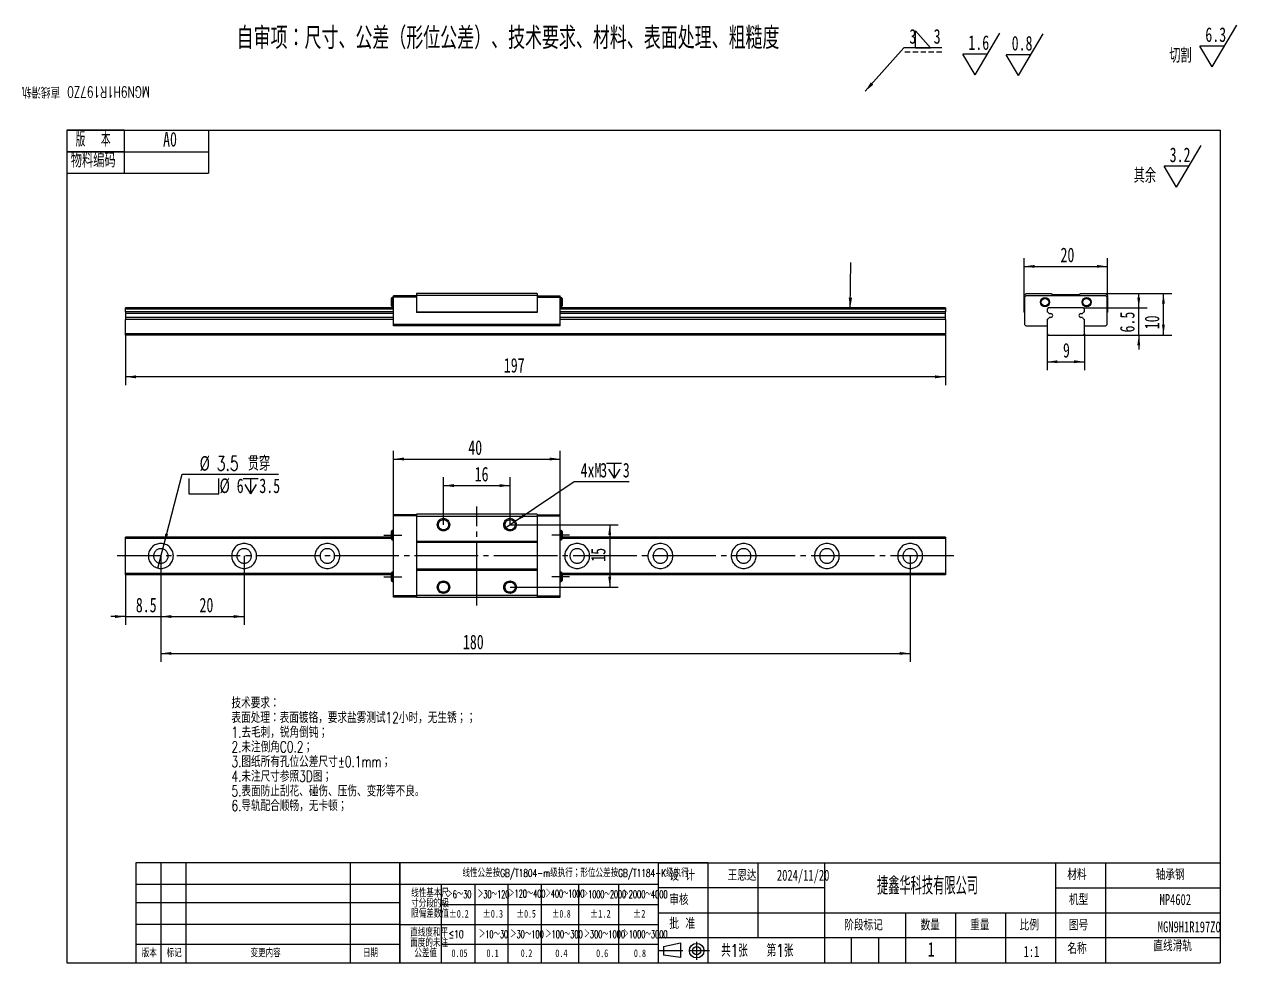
# Model space of a CAD drawing. Extents: x 4 to 515, y -34 to 231.
# Drawn here: x 3.9 to 295.2, y 5.5 to 230.9 of the extents above; entities that cross this region are included whole.
import ezdxf

# ---------------------------------------------------------------- set-up
doc = ezdxf.new("R2010")
doc.units = 0
for name, pattern in [('SLD-CENTER', [19.05, 15.24, -1.27, 1.27, -1.27]), ('SLD-DASHED', [1.905, 1.27, -0.635]), ('SLD-SOLID', [0])]:
    doc.linetypes.add(name, pattern=pattern)
doc.layers.get('0').update_dxf_attribs({"linetype": 'CONTINUOUS'})
doc.layers.add('FORMAT', color=7, linetype='SLD-SOLID')
doc.layers.add('轮廓实线层', color=7, linetype='SLD-SOLID')
doc.styles.add('SLDTEXTSTYLE0', font='TXT', dxfattribs={"width": 0.7, "bigfont": 'bigfont'})
doc.styles.add('SLDTEXTSTYLE1', font='TXT', dxfattribs={"width": 0.7})
doc.styles.add('SLDTEXTSTYLE10', font='TXT', dxfattribs={"width": 0.569954, "bigfont": 'bigfont'})
doc.styles.add('SLDTEXTSTYLE11', font='TXT', dxfattribs={"width": 0.542825, "bigfont": 'bigfont'})
doc.styles.add('SLDTEXTSTYLE12', font='TXT', dxfattribs={"width": 0.607411, "bigfont": 'bigfont'})
doc.styles.add('SLDTEXTSTYLE13', font='TXT', dxfattribs={"width": 0.494457, "bigfont": 'bigfont'})
doc.styles.add('SLDTEXTSTYLE14', font='TXT', dxfattribs={"width": 0.523419, "bigfont": 'bigfont'})
doc.styles.add('SLDTEXTSTYLE15', font='TXT', dxfattribs={"width": 0.677411})
doc.styles.add('SLDTEXTSTYLE16', font='TXT', dxfattribs={"width": 0.616681})
doc.styles.add('SLDTEXTSTYLE17', font='TXT', dxfattribs={"width": 0.592279})
doc.styles.add('SLDTEXTSTYLE18', font='TXT', dxfattribs={"width": 0.633851})
doc.styles.add('SLDTEXTSTYLE19', font='TXT', dxfattribs={"width": 0.751649})
doc.styles.add('SLDTEXTSTYLE2', font='TXT', dxfattribs={"width": 0.579353, "bigfont": 'bigfont'})
doc.styles.add('SLDTEXTSTYLE20', font='TXT', dxfattribs={"width": 0.672854})
doc.styles.add('SLDTEXTSTYLE21', font='TXT', dxfattribs={"width": 0.604873})
doc.styles.add('SLDTEXTSTYLE22', font='TXT', dxfattribs={"width": 0.692137})
doc.styles.add('SLDTEXTSTYLE23', font='TXT', dxfattribs={"width": 0.516181, "bigfont": 'bigfont'})
doc.styles.add('SLDTEXTSTYLE24', font='TXT', dxfattribs={"width": 0.786906})
doc.styles.add('SLDTEXTSTYLE25', font='TXT', dxfattribs={"width": 0.513075, "bigfont": 'bigfont'})
doc.styles.add('SLDTEXTSTYLE26', font='TXT', dxfattribs={"width": 0.6, "bigfont": 'bigfont'})
doc.styles.add('SLDTEXTSTYLE3', font='TXT', dxfattribs={"width": 0.633333, "bigfont": 'bigfont'})
doc.styles.add('SLDTEXTSTYLE4', font='TXT', dxfattribs={"width": 0.589499, "bigfont": 'bigfont'})
doc.styles.add('SLDTEXTSTYLE5', font='TXT', dxfattribs={"width": 0.526455, "bigfont": 'bigfont'})
doc.styles.add('SLDTEXTSTYLE6', font='TXT', dxfattribs={"width": 0.583287, "bigfont": 'bigfont'})
doc.styles.add('SLDTEXTSTYLE7', font='TXT', dxfattribs={"width": 0.632085})
doc.styles.add('SLDTEXTSTYLE8', font='TXT', dxfattribs={"width": 0.735068, "bigfont": 'bigfont'})
doc.styles.add('SLDTEXTSTYLE9', font='TXT', dxfattribs={"width": 0.615255, "bigfont": 'bigfont'})
doc.dimstyles.new('SLDDIMSTYLE0', dxfattribs={"dimtxt": 0.18, "dimasz": 2.5, "dimexe": 0, "dimexo": 0.0625, "dimgap": 0, "dimtad": 0, "dimtih": 1, "dimtoh": 1, "dimdec": 0, "dimrnd": 1e-09, "dimzin": 0, "dimtxsty": 'STANDARD', "dimsah": 1, "dimcen": 0.09, "dimazin": 3, "dimtfac": 2.5, "dimtdec": 0, "dimtofl": 0, "dimtmove": 0, "dimatfit": 3, "dimtolj": 1, "dimtzin": 0})
doc.dimstyles.new('SLDDIMSTYLE1', dxfattribs={"dimtxt": 3.5, "dimasz": 2.5, "dimexe": 0, "dimexo": 0.0625, "dimgap": 0.875, "dimtad": 2, "dimrnd": 1e-09, "dimzin": 12, "dimtxsty": 'SLDTEXTSTYLE1', "dimsah": 1, "dimcen": 0.09, "dimazin": 3, "dimtfac": 1, "dimtofl": 0, "dimtmove": 0, "dimatfit": 3, "dimtolj": 1, "dimtzin": 12})
doc.dimstyles.new('SLDDIMSTYLE3', dxfattribs={"dimtxt": 3.5, "dimasz": 2.5, "dimexe": 0, "dimexo": 0.0625, "dimgap": 0.875, "dimtad": 2, "dimrnd": 1e-09, "dimzin": 12, "dimtxsty": 'SLDTEXTSTYLE1', "dimsah": 1, "dimcen": 0.09, "dimazin": 3, "dimtfac": 1, "dimtmove": 0, "dimatfit": 3, "dimtolj": 1, "dimtzin": 12})
doc.dimstyles.new('SLDDIMSTYLE4', dxfattribs={"dimtxt": 3.5, "dimasz": 2.5, "dimexe": 0, "dimexo": 0.0625, "dimgap": 0.875, "dimtad": 0, "dimtih": 1, "dimtoh": 1, "dimrnd": 1e-09, "dimzin": 12, "dimtxsty": 'SLDTEXTSTYLE1', "dimblk1": 'NONE', "dimsah": 1, "dimcen": 0, "dimazin": 3, "dimtfac": 1, "dimtmove": 0, "dimatfit": 3, "dimtolj": 1, "dimtzin": 12})
doc.dimstyles.new('SLDDIMSTYLE5', dxfattribs={"dimtxt": 3.5, "dimasz": 2.5, "dimexe": 0, "dimexo": 0.0625, "dimgap": 0.875, "dimtad": 0, "dimtih": 1, "dimtoh": 1, "dimrnd": 1e-09, "dimzin": 12, "dimtxsty": 'SLDTEXTSTYLE1', "dimblk1": 'NONE', "dimsah": 1, "dimcen": 0, "dimazin": 3, "dimtfac": 1, "dimtmove": 0, "dimatfit": 3, "dimtolj": 1, "dimtzin": 12})

# ---------------------------------------------------------------- blocks, each defined once
blk = doc.blocks.new('SW_NOTE_0_13')
at = {"layer": 'FORMAT', "color": 0, "attachment_point": 1, "style": 'SLDTEXTSTYLE0'}
for s, insert, char_height in [('技术要求：', (0, 3.41), 2.646), ('表面处理：表面镀铬，要求盐雾测试12小时，无生锈；；', (0, -0.12), 2.6458), ('1.去毛刺，锐角倒钝；', (0, -3.64), 2.6458), ('2.未注倒角C0.2；', (0, -7.17), 2.6458), ('3.图纸所有孔位公差尺寸±0.1mm；', (0, -10.7), 2.6458), ('4.未注尺寸参照3D图；', (0, -14.23), 2.6458), ('5.表面防止刮花、碰伤、压伤、变形等不良。', (0, -17.76), 2.6458), ('6.导轨配合顺畅，无卡顿；', (0, -21.28), 2.6458)]:
    blk.add_mtext(s, dxfattribs=dict(at, insert=insert, char_height=char_height))
blk = doc.blocks.new('SW_NOTE_0_14')
at = {"layer": 'FORMAT', "color": 0, "char_height": 1.852, "attachment_point": 2, "style": 'SLDTEXTSTYLE0'}
for s, insert in [('线性基本尺', (6.37, 2.39)), ('寸分段的极', (6.37, -0.08)), ('限偏差数值', (6.37, -2.55))]:
    blk.add_mtext(s, dxfattribs=dict(at, insert=insert))
blk = doc.blocks.new('SW_NOTE_0_15')
at = {"layer": 'FORMAT', "color": 0, "char_height": 1.852, "attachment_point": 2, "style": 'SLDTEXTSTYLE0'}
for s, insert in [('面度的未注', (6.37, -0.08)), ('直线度和平', (6.37, 2.39)), ('公差值', (5.55, -2.55))]:
    blk.add_mtext(s, dxfattribs=dict(at, insert=insert))
blk = doc.blocks.new('SW_NOTE_0_16')
at = {"layer": 'FORMAT', "color": 0, "attachment_point": 2}
for s, insert, char_height, style in [('MGN9H1R197Z0', (13.68, 3.41), 2.6458, 'SLDTEXTSTYLE1'), ('直线滑轨', (9.69, -1.12), 2.646, 'SLDTEXTSTYLE0')]:
    blk.add_mtext(s, dxfattribs=dict(at, insert=insert, char_height=char_height, style=style))
blk = doc.blocks.new('SW_SFSYMBOL_0')
at = {"layer": 'FORMAT', "color": 0}
for p, q in [((1.65, -5), (7.55, 5)), ((1.65, -5), (-1.3, 0)), ((4.6, 0), (-1.3, 0))]:
    blk.add_line(p, q, dxfattribs=at)
at = {"layer": 'FORMAT', "color": 0, "char_height": 3.5, "attachment_point": 1}
for s, insert, style in [('3.2', (0, 4.51), 'SLDTEXTSTYLE1'), ('其余', (-8.66, -0.49), 'SLDTEXTSTYLE0')]:
    blk.add_mtext(s, dxfattribs=dict(at, insert=insert, style=style))
blk = doc.blocks.new('SW_SFSYMBOL_1')
at = {"layer": 'FORMAT', "color": 0}
for p, q in [((1.65, -5), (7.55, 5)), ((1.65, -5), (-1.3, 0)), ((4.6, 0), (-1.3, 0))]:
    blk.add_line(p, q, dxfattribs=at)
at = {"layer": 'FORMAT', "color": 0, "char_height": 3.5, "attachment_point": 1}
for s, insert, style in [('6.3', (0, 4.51), 'SLDTEXTSTYLE1'), ('切割', (-8.66, -0.49), 'SLDTEXTSTYLE0')]:
    blk.add_mtext(s, dxfattribs=dict(at, insert=insert, style=style))
blk = doc.blocks.new('SW_SFSYMBOL_2')
at = {"layer": 'FORMAT', "color": 0}
for p, q in [((1.65, -5), (7.55, 5)), ((1.65, -5), (-1.3, 0)), ((4.6, 0), (-1.3, 0))]:
    blk.add_line(p, q, dxfattribs=at)
at = {"layer": 'FORMAT', "color": 0, "insert": (0, 4.51), "char_height": 3.5, "attachment_point": 1, "style": 'SLDTEXTSTYLE1'}
blk.add_mtext('0.8', dxfattribs=at)
blk = doc.blocks.new('SW_SFSYMBOL_3')
at = {"layer": 'FORMAT', "color": 0}
for p, q in [((1.65, -5), (7.55, 5)), ((1.65, -5), (-1.3, 0)), ((4.6, 0), (-1.3, 0))]:
    blk.add_line(p, q, dxfattribs=at)
at = {"layer": 'FORMAT', "color": 0, "insert": (0, 4.51), "char_height": 3.5, "attachment_point": 1, "style": 'SLDTEXTSTYLE1'}
blk.add_mtext('1.6', dxfattribs=at)
blk = doc.blocks.new('SW_SYMBOL_WELD_FILL')
at = {"layer": 'FORMAT', "color": 0}
for p, q in [((100, 0), (100, 900)), ((100, 900), (900, 0)), ((100, 0), (900, 0))]:
    blk.add_line(p, q, dxfattribs=at)
blk = doc.blocks.new('SW_WELDSYMBOL_0')
at = {"layer": 'FORMAT', "color": 0}
blk.add_line((9.12, 0), (0, 0), dxfattribs=at)
at = {"layer": 'FORMAT', "color": 0, "linetype": 'SLD-DASHED'}
blk.add_line((9.12, -1), (0, -1), dxfattribs=at)
at = {"layer": 'FORMAT', "color": 0, "xscale": 0.004511737089201878, "yscale": 0.004511737089201878, "zscale": 0.004511737089201878}
blk.add_blockref('SW_SYMBOL_WELD_FILL', (2.3, 0), dxfattribs=at)
at = {"layer": 'FORMAT', "color": 0, "char_height": 3.5, "attachment_point": 1, "style": 'SLDTEXTSTYLE1'}
for insert in [(1.31, 4.51), (7.15, 4.51)]:
    blk.add_mtext('3', dxfattribs=dict(at, insert=insert))
blk = doc.blocks.new('_D')
at = {"layer": 'FORMAT'}
for p, q in [((28.26, 156.55), (28.26, 144.21)), ((225.26, 156.25), (225.26, 144.21)), ((225.26, 146.21), (28.26, 146.21))]:
    blk.add_line(p, q, dxfattribs=at)
for points in [[(28.26, 146.21), (30.76, 145.86), (30.76, 146.56)], [(225.26, 146.21), (222.76, 146.56), (222.76, 145.86)]]:
    blk.add_solid(points, dxfattribs=at)
at = {"layer": 'FORMAT', "insert": (119.15, 150.72), "char_height": 3.5, "attachment_point": 1, "style": 'SLDTEXTSTYLE1'}
blk.add_mtext('197', dxfattribs=at)
blk = doc.blocks.new('_D_1')
at = {"layer": 'FORMAT'}
for p, q in [((263.64, 166.25), (279.6, 166.25)), ((277.6, 156.25), (277.6, 166.25)), ((258.34, 156.25), (279.6, 156.25))]:
    blk.add_line(p, q, dxfattribs=at)
for points in [[(277.6, 166.25), (277.25, 163.75), (277.95, 163.75)], [(277.6, 156.25), (277.95, 158.75), (277.25, 158.75)]]:
    blk.add_solid(points, dxfattribs=at)
at = {"layer": 'FORMAT', "insert": (273.09, 157.63), "char_height": 3.5, "attachment_point": 1, "rotation": 90, "style": 'SLDTEXTSTYLE1'}
blk.add_mtext('10', dxfattribs=at)
blk = doc.blocks.new('_D_2')
at = {"layer": 'FORMAT'}
for p, q in [((244.14, 163.5), (244.14, 174.74)), ((244.14, 172.74), (264.14, 172.74)), ((264.14, 165.75), (264.14, 174.74))]:
    blk.add_line(p, q, dxfattribs=at)
for points in [[(244.14, 172.74), (246.64, 172.39), (246.64, 173.09)], [(264.14, 172.74), (261.64, 173.09), (261.64, 172.39)]]:
    blk.add_solid(points, dxfattribs=at)
at = {"layer": 'FORMAT', "insert": (252.87, 177.25), "char_height": 3.5, "attachment_point": 1, "style": 'SLDTEXTSTYLE1'}
blk.add_mtext('20', dxfattribs=at)
blk = doc.blocks.new('_D_3')
at = {"layer": 'FORMAT'}
for p, q in [((249.64, 156.55), (249.64, 147.83)), ((258.64, 156.55), (258.64, 147.83)), ((249.64, 149.83), (258.64, 149.83))]:
    blk.add_line(p, q, dxfattribs=at)
for points in [[(249.64, 149.83), (252.14, 149.48), (252.14, 150.18)], [(258.64, 149.83), (256.14, 150.18), (256.14, 149.48)]]:
    blk.add_solid(points, dxfattribs=at)
at = {"layer": 'FORMAT', "insert": (253.47, 154.34), "char_height": 3.5, "attachment_point": 1, "style": 'SLDTEXTSTYLE1'}
blk.add_mtext('9', dxfattribs=at)
blk = doc.blocks.new('_D_4')
at = {"layer": 'FORMAT'}
for p, q in [((271.67, 162.75), (271.67, 166.25)), ((258.34, 162.75), (273.67, 162.75)), ((271.67, 156.25), (271.67, 162.75)), ((255.89, 156.25), (273.67, 156.25)), ((271.67, 156.25), (271.67, 152.75))]:
    blk.add_line(p, q, dxfattribs=at)
for points in [[(271.67, 162.75), (272.02, 165.25), (271.32, 165.25)], [(271.67, 156.25), (271.32, 153.75), (272.02, 153.75)]]:
    blk.add_solid(points, dxfattribs=at)
at = {"layer": 'FORMAT', "insert": (267.15, 156.86), "char_height": 3.5, "attachment_point": 1, "rotation": 90, "style": 'SLDTEXTSTYLE1'}
blk.add_mtext('6.5', dxfattribs=at)
blk = doc.blocks.new('_D_5')
at = {"layer": 'FORMAT'}
for p, q in [((36.76, 103.18), (36.76, 86.62)), ((28.26, 98.68), (28.26, 86.62)), ((28.26, 88.62), (24.76, 88.62)), ((28.26, 88.62), (36.76, 88.62)), ((36.76, 88.62), (40.26, 88.62))]:
    blk.add_line(p, q, dxfattribs=at)
for points in [[(28.26, 88.62), (25.76, 88.97), (25.76, 88.27)], [(36.76, 88.62), (39.26, 88.27), (39.26, 88.97)]]:
    blk.add_solid(points, dxfattribs=at)
at = {"layer": 'FORMAT', "insert": (30.75, 93.14), "char_height": 3.5, "attachment_point": 1, "style": 'SLDTEXTSTYLE1'}
blk.add_mtext('8.5', dxfattribs=at)
blk = doc.blocks.new('_D_6')
at = {"layer": 'FORMAT'}
for p, q in [((36.76, 103.18), (36.76, 86.62)), ((56.76, 103.18), (56.76, 86.62)), ((36.76, 88.62), (56.76, 88.62))]:
    blk.add_line(p, q, dxfattribs=at)
for points in [[(36.76, 88.62), (39.26, 88.27), (39.26, 88.97)], [(56.76, 88.62), (54.26, 88.97), (54.26, 88.27)]]:
    blk.add_solid(points, dxfattribs=at)
at = {"layer": 'FORMAT', "insert": (46.04, 93.14), "char_height": 3.5, "attachment_point": 1, "style": 'SLDTEXTSTYLE1'}
blk.add_mtext('20', dxfattribs=at)
blk = doc.blocks.new('_D_7')
at = {"layer": 'FORMAT'}
for p, q in [((36.76, 103.18), (36.76, 77.76)), ((216.76, 103.18), (216.76, 77.76)), ((36.76, 79.76), (216.76, 79.76))]:
    blk.add_line(p, q, dxfattribs=at)
for points in [[(36.76, 79.76), (39.26, 79.41), (39.26, 80.11)], [(216.76, 79.76), (214.26, 80.11), (214.26, 79.41)]]:
    blk.add_solid(points, dxfattribs=at)
at = {"layer": 'FORMAT', "insert": (109.32, 84.27), "char_height": 3.5, "attachment_point": 1, "style": 'SLDTEXTSTYLE1'}
blk.add_mtext('180', dxfattribs=at)
blk = doc.blocks.new('_D_8')
at = {"layer": 'FORMAT'}
for p, q in [((104.65, 110.68), (104.65, 122.08)), ((104.65, 120.08), (120.65, 120.08)), ((120.65, 110.68), (120.65, 122.08))]:
    blk.add_line(p, q, dxfattribs=at)
for points in [[(104.65, 120.08), (107.15, 119.73), (107.15, 120.43)], [(120.65, 120.08), (118.15, 120.43), (118.15, 119.73)]]:
    blk.add_solid(points, dxfattribs=at)
at = {"layer": 'FORMAT', "insert": (112.14, 124.6), "char_height": 3.5, "attachment_point": 1, "style": 'SLDTEXTSTYLE1'}
blk.add_mtext('16', dxfattribs=at)
blk = doc.blocks.new('_D_9')
at = {"layer": 'FORMAT'}
for p, q in [((120.65, 110.68), (146.59, 110.68)), ((144.59, 110.68), (144.59, 95.68)), ((120.65, 95.68), (146.59, 95.68))]:
    blk.add_line(p, q, dxfattribs=at)
for points in [[(144.59, 110.68), (144.24, 108.18), (144.94, 108.18)], [(144.59, 95.68), (144.94, 98.18), (144.24, 98.18)]]:
    blk.add_solid(points, dxfattribs=at)
at = {"layer": 'FORMAT', "insert": (140.07, 101.78), "char_height": 3.5, "attachment_point": 1, "rotation": 90, "style": 'SLDTEXTSTYLE1'}
blk.add_mtext('15', dxfattribs=at)
blk = doc.blocks.new('SW_SYMBOL_HOLE_SPOT')
at = {"layer": 'FORMAT', "color": 0}
for p, q in [((0, 875), (0, 75)), ((1600, 75), (1600, 875)), ((0, 75), (1600, 75))]:
    blk.add_line(p, q, dxfattribs=at)
blk = doc.blocks.new('SW_SYMBOL_HOLE_DEPTH')
at = {"layer": 'FORMAT', "color": 0}
for p, q in [((0, 875), (800, 875)), ((400, 875), (400, 75)), ((100, 555), (400, 75)), ((700, 555), (400, 75))]:
    blk.add_line(p, q, dxfattribs=at)
blk = doc.blocks.new('_D_10')
at = {"layer": 'FORMAT'}
for p, q in [((37.52, 106.08), (41.92, 122.84)), ((41.92, 122.84), (65.01, 122.84)), ((36, 100.27), (37.52, 106.08))]:
    blk.add_line(p, q, dxfattribs=at)
blk.add_solid([(37.52, 106.08), (38.5, 108.41), (37.82, 108.58)], dxfattribs=at)
at = {"layer": 'FORMAT', "xscale": 0.004511737089201878, "yscale": 0.004511737089201878, "zscale": 0.004511737089201878}
for name, p in [('SW_SYMBOL_HOLE_SPOT', (43.5, 117.8)), ('SW_SYMBOL_HOLE_DEPTH', (56.51, 117.8))]:
    blk.add_blockref(name, p, dxfattribs=at)
at = {"layer": 'FORMAT', "char_height": 3.5, "attachment_point": 1}
for s, insert, style in [('%%c', (46.07, 127.17), 'SLDTEXTSTYLE1'), ('3.5 贯穿', (50.19, 127.16), 'SLDTEXTSTYLE0'), ('%%c', (50.87, 121.8), 'SLDTEXTSTYLE1'), ('6', (54.98, 121.79), 'SLDTEXTSTYLE1'), ('3.5', (60.41, 121.79), 'SLDTEXTSTYLE1')]:
    blk.add_mtext(s, dxfattribs=dict(at, insert=insert, style=style))
blk = doc.blocks.new('_NONE')
blk = doc.blocks.new('_D_11')
at = {"layer": 'FORMAT'}
for p, q in [((121.89, 111.51), (136.01, 121.03)), ((136.01, 121.03), (149.27, 121.03)), ((119.4, 109.84), (121.89, 111.51))]:
    blk.add_line(p, q, dxfattribs=at)
blk.add_solid([(121.89, 111.51), (124.16, 112.62), (123.77, 113.2)], dxfattribs=at)
at = {"layer": 'FORMAT', "xscale": 0.004511737089201878, "yscale": 0.004511737089201878, "zscale": 0.004511737089201878}
blk.add_blockref('SW_SYMBOL_HOLE_DEPTH', (143.83, 121.55), dxfattribs=at)
at = {"layer": 'FORMAT', "char_height": 3.5, "attachment_point": 1, "style": 'SLDTEXTSTYLE1'}
for s, insert in [('4xM', (137.6, 125.54)), ('3', (142.3, 125.54)), ('3', (147.73, 125.54))]:
    blk.add_mtext(s, dxfattribs=dict(at, insert=insert))
blk = doc.blocks.new('_D_12')
at = {"layer": 'FORMAT'}
for p, q in [((92.65, 113.08), (92.65, 128.46)), ((132.65, 113.08), (132.65, 128.46)), ((92.65, 126.46), (132.65, 126.46))]:
    blk.add_line(p, q, dxfattribs=at)
for points in [[(92.65, 126.46), (95.15, 126.11), (95.15, 126.81)], [(132.65, 126.46), (130.15, 126.81), (130.15, 126.11)]]:
    blk.add_solid(points, dxfattribs=at)
at = {"layer": 'FORMAT', "insert": (110.61, 130.97), "char_height": 3.5, "attachment_point": 1, "style": 'SLDTEXTSTYLE1'}
blk.add_mtext('40', dxfattribs=at)

msp = doc.modelspace()

# ---------------------------------------------------------------- linework, layer by layer
at = {"color": 7, "linetype": 'SLD-SOLID'}
for p, q in [((98.147, 166.248), (98.147, 165.748)), ((127.147, 166.248), (98.147, 166.248)), ((103.142, 166.253), (103.147, 166.248)), ((106.147, 166.248), (106.152, 166.253)), ((119.142, 166.253), (119.147, 166.248)), ((122.147, 166.248), (122.152, 166.253)), ((127.147, 166.248), (127.147, 165.748)), ((244.144, 165.748), (244.644, 166.248)), ((244.644, 166.248), (250.644, 166.248)), ((250.644, 166.248), (250.944, 165.948)), ((257.344, 165.948), (257.644, 166.248)), ((257.644, 166.248), (263.644, 166.248)), ((263.644, 166.248), (264.144, 165.748)), ((92.147, 163.248), (92.147, 165.048)), ((92.647, 165.248), (92.347, 165.248)), ((98.147, 165.648), (92.647, 165.648)), ((92.647, 165.348), (92.647, 165.648)), ((98.147, 165.348), (92.647, 165.348)), ((92.647, 158.748), (92.647, 165.348)), ((127.147, 165.748), (98.147, 165.748)), ((98.147, 165.748), (98.147, 161.748)), ((127.147, 165.748), (127.147, 161.748)), ((127.147, 165.648), (132.647, 165.648)), ((127.147, 165.348), (132.647, 165.348)), ((132.647, 165.348), (132.647, 165.648)), ((132.647, 158.748), (132.647, 165.348)), ((132.947, 165.248), (132.647, 165.248)), ((133.147, 165.048), (133.147, 164.148)), ((133.147, 164.148), (133.147, 163.248)), ((244.144, 163.993), (244.144, 165.748)), ((244.144, 161.748), (244.144, 163.503)), ((244.544, 165.648), (244.244, 165.348)), ((244.244, 165.348), (244.244, 158.748)), ((263.744, 165.648), (244.544, 165.648)), ((250.944, 165.948), (257.344, 165.948)), ((264.044, 165.348), (263.744, 165.648)), ((264.044, 158.748), (264.044, 165.348)), ((264.144, 165.748), (264.144, 161.748)), ((92.647, 162.748), (28.262, 162.748)), ((28.262, 162.448), (28.262, 162.748)), ((92.647, 162.448), (28.262, 162.448)), ((28.262, 161.858), (28.262, 162.448)), ((28.262, 161.858), (28.262, 161.383)), ((92.647, 161.858), (28.262, 161.858)), ((92.647, 161.383), (28.262, 161.383)), ((28.262, 161.383), (28.262, 160.483)), ((28.262, 160.483), (28.262, 160.008)), ((92.647, 160.483), (28.262, 160.483)), ((92.347, 163.048), (92.647, 163.048)), ((127.147, 161.748), (98.147, 161.748)), ((98.147, 161.748), (98.147, 161.648)), ((127.147, 161.648), (98.147, 161.648)), ((127.147, 161.748), (127.147, 161.648)), ((132.647, 163.048), (132.947, 163.048)), ((225.262, 162.748), (132.647, 162.748)), ((225.262, 162.448), (132.647, 162.448)), ((225.262, 161.858), (132.647, 161.858)), ((225.262, 161.383), (132.647, 161.383)), ((225.262, 160.483), (132.647, 160.483)), ((225.262, 162.748), (225.262, 162.448)), ((225.262, 162.448), (225.262, 161.858)), ((225.262, 161.383), (225.262, 161.858)), ((225.262, 160.483), (225.262, 161.383)), ((225.262, 160.008), (225.262, 160.483)), ((244.244, 161.648), (244.144, 161.748)), ((249.944, 162.748), (249.644, 162.448)), ((249.644, 162.448), (249.644, 161.858)), ((258.344, 162.748), (249.944, 162.748)), ((250.145, 161.383), (250.544, 161.383)), ((250.544, 160.483), (250.145, 160.483)), ((257.744, 161.383), (258.143, 161.383)), ((258.143, 160.483), (257.744, 160.483)), ((258.644, 162.448), (258.344, 162.748)), ((258.644, 161.858), (258.644, 162.448)), ((264.144, 161.748), (264.044, 161.648)), ((92.647, 160.008), (28.262, 160.008)), ((28.262, 156.548), (28.262, 160.008)), ((132.647, 158.748), (92.647, 158.748)), ((92.647, 158.448), (92.647, 158.748)), ((132.647, 158.448), (92.647, 158.448)), ((225.262, 160.008), (132.647, 160.008)), ((132.647, 158.448), (132.647, 158.748)), ((225.262, 160.008), (225.262, 156.548)), ((244.244, 158.748), (244.544, 158.448)), ((244.544, 158.448), (249.644, 158.448)), ((249.644, 160.008), (249.644, 156.548)), ((258.644, 156.548), (258.644, 160.008)), ((258.644, 158.448), (263.744, 158.448)), ((263.744, 158.448), (264.044, 158.748)), ((28.262, 156.248), (28.262, 156.548)), ((225.262, 156.548), (28.262, 156.548)), ((225.262, 156.248), (28.262, 156.248)), ((225.262, 156.548), (225.262, 156.248)), ((249.644, 156.548), (249.944, 156.248)), ((249.944, 156.248), (258.344, 156.248)), ((258.344, 156.248), (258.644, 156.548)), ((98.147, 113.076), (92.647, 113.076)), ((92.647, 112.776), (92.647, 113.076)), ((98.147, 112.776), (92.647, 112.776)), ((92.647, 93.576), (92.647, 112.776)), ((127.147, 113.176), (98.147, 113.176)), ((98.147, 113.176), (98.147, 112.676)), ((98.147, 112.676), (98.147, 106.676)), ((127.147, 112.676), (98.147, 112.676)), ((127.147, 113.176), (127.147, 112.676)), ((127.147, 113.076), (132.647, 113.076)), ((127.147, 112.776), (132.647, 112.776)), ((127.147, 112.676), (127.147, 106.676)), ((132.647, 112.776), (132.647, 113.076)), ((132.647, 93.576), (132.647, 112.776)), ((92.147, 107.276), (92.147, 109.076)), ((92.647, 109.276), (92.347, 109.276)), ((132.947, 109.276), (132.647, 109.276)), ((133.147, 109.076), (133.147, 107.276)), ((92.147, 107.676), (28.262, 107.676)), ((28.262, 107.376), (28.262, 107.676)), ((28.262, 98.976), (28.262, 107.376)), ((92.147, 107.376), (28.262, 107.376)), ((92.347, 107.076), (92.647, 107.076)), ((127.147, 106.676), (98.147, 106.676)), ((98.147, 106.676), (98.147, 106.376)), ((127.147, 106.376), (98.147, 106.376)), ((98.147, 106.376), (98.147, 99.976)), ((127.147, 106.676), (127.147, 106.376)), ((127.147, 106.376), (127.147, 99.976)), ((132.647, 107.076), (132.947, 107.076)), ((225.262, 107.676), (133.147, 107.676)), ((225.262, 107.376), (133.147, 107.376)), ((225.262, 107.676), (225.262, 107.376)), ((225.262, 107.376), (225.262, 98.976)), ((92.147, 97.276), (92.147, 99.076)), ((92.647, 99.276), (92.347, 99.276)), ((98.147, 99.976), (98.147, 99.676)), ((127.147, 99.976), (98.147, 99.976)), ((98.147, 99.676), (98.147, 93.676)), ((127.147, 99.676), (98.147, 99.676)), ((127.147, 99.976), (127.147, 99.676)), ((127.147, 99.676), (127.147, 93.676)), ((132.947, 99.276), (132.647, 99.276)), ((133.147, 99.076), (133.147, 97.276)), ((92.147, 98.976), (28.262, 98.976)), ((28.262, 98.676), (28.262, 98.976)), ((92.147, 98.676), (28.262, 98.676)), ((92.347, 97.076), (92.647, 97.076)), ((132.647, 97.076), (132.947, 97.076)), ((225.262, 98.976), (133.147, 98.976)), ((225.262, 98.676), (133.147, 98.676)), ((225.262, 98.976), (225.262, 98.676)), ((98.147, 93.576), (92.647, 93.576)), ((92.647, 93.276), (92.647, 93.576)), ((98.147, 93.276), (92.647, 93.276)), ((127.147, 93.676), (98.147, 93.676)), ((98.147, 93.676), (98.147, 93.176)), ((127.147, 93.676), (127.147, 93.176)), ((127.147, 93.576), (132.647, 93.576)), ((127.147, 93.276), (132.647, 93.276)), ((132.647, 93.276), (132.647, 93.576)), ((127.147, 93.176), (98.147, 93.176)), ((94.186, 14.63), (30.786, 14.63))]:
    msp.add_line(p, q, dxfattribs=at)
at = {"color": 1, "linetype": 'SLD-SOLID'}
for p, q in [((92.347, 165.248), (92.347, 163.048)), ((132.947, 164.148), (132.947, 165.248)), ((132.947, 163.048), (132.947, 164.148)), ((92.347, 109.276), (92.347, 107.076)), ((132.947, 107.076), (132.947, 109.276)), ((92.347, 99.276), (92.347, 97.076)), ((132.947, 97.076), (132.947, 99.276))]:
    msp.add_line(p, q, dxfattribs=at)
at = {"color": 7, "linetype": 'SLD-SOLID'}
for centre, radius in [((249.144, 164.148), 1.1), ((249.144, 164.148), 0.9), ((259.144, 164.148), 1.1), ((259.144, 164.148), 0.9)]:
    msp.add_circle(centre, radius, dxfattribs=at)
for centre, radius, start, end in [((92.347, 165.048), 0.2, 90, 180), ((92.347, 163.248), 0.2, 180, 270), ((132.947, 165.048), 0.2, 0, 90), ((132.947, 163.248), 0.2, 270, 0), ((243.894, 163.748), 0.35, 0.96854, 44.427), ((243.894, 163.748), 0.35, 315.573, 359.03146), ((249.176, 160.863), 1.1, 28.237, 64.81492), ((249.176, 161.004), 1.1, 295.18508, 331.763), ((250.544, 160.933), 0.45, 270, 90), ((257.744, 160.933), 0.45, 90, 270), ((259.112, 160.863), 1.1, 115.18508, 151.763), ((259.112, 161.004), 1.1, 208.237, 244.81492), ((92.347, 109.076), 0.2, 90, 180), ((132.947, 109.076), 0.2, 0, 90), ((92.347, 107.276), 0.2, 180, 270), ((132.947, 107.276), 0.2, 270, 0), ((92.347, 99.076), 0.2, 90, 180), ((132.947, 99.076), 0.2, 0, 90), ((92.347, 97.276), 0.2, 180, 270), ((132.947, 97.276), 0.2, 270, 0)]:
    msp.add_arc(centre, radius, start, end, dxfattribs=at)
for points in [[(103.147, 110.676), (103.17, 110.48), (103.215, 110.087), (103.562, 109.588), (104.058, 109.254), (104.647, 109.137), (105.236, 109.254), (105.736, 109.588), (106.069, 110.087), (106.186, 110.676), (106.069, 111.265), (105.736, 111.764), (105.236, 112.098), (104.647, 112.215), (104.058, 112.098), (103.562, 111.764), (103.215, 111.265), (103.17, 110.872), (103.147, 110.676)], [(103.418, 110.676), (103.436, 110.515), (103.473, 110.193), (103.758, 109.784), (104.164, 109.51), (104.647, 109.414), (105.13, 109.51), (105.539, 109.784), (105.813, 110.193), (105.909, 110.676), (105.813, 111.159), (105.539, 111.568), (105.13, 111.841), (104.647, 111.937), (104.164, 111.841), (103.758, 111.568), (103.473, 111.159), (103.436, 110.837), (103.418, 110.676)], [(119.147, 110.676), (119.17, 110.48), (119.215, 110.087), (119.562, 109.588), (120.058, 109.254), (120.647, 109.137), (121.236, 109.254), (121.736, 109.588), (122.069, 110.087), (122.186, 110.676), (122.069, 111.265), (121.736, 111.764), (121.236, 112.098), (120.647, 112.215), (120.058, 112.098), (119.562, 111.764), (119.215, 111.265), (119.17, 110.872), (119.147, 110.676)], [(119.418, 110.676), (119.436, 110.515), (119.473, 110.193), (119.758, 109.784), (120.164, 109.51), (120.647, 109.414), (121.13, 109.51), (121.539, 109.784), (121.813, 110.193), (121.909, 110.676), (121.813, 111.159), (121.539, 111.568), (121.13, 111.841), (120.647, 111.937), (120.164, 111.841), (119.758, 111.568), (119.473, 111.159), (119.436, 110.837), (119.418, 110.676)], [(39.762, 103.176), (39.751, 102.98), (39.73, 102.587), (39.55, 102.021), (39.274, 101.498), (38.897, 101.041), (38.44, 100.665), (37.918, 100.387), (37.352, 100.214), (36.762, 100.157), (36.173, 100.214), (35.607, 100.387), (35.084, 100.665), (34.628, 101.041), (34.251, 101.498), (33.973, 102.021), (33.8, 102.587), (33.743, 103.176), (33.8, 103.765), (33.973, 104.331), (34.251, 104.854), (34.628, 105.311), (35.084, 105.687), (35.607, 105.965), (36.173, 106.138), (36.762, 106.195), (37.352, 106.138), (37.918, 105.965), (38.44, 105.687), (38.897, 105.311), (39.274, 104.854), (39.55, 104.331), (39.73, 103.765), (39.751, 103.372), (39.762, 103.176)], [(38.512, 103.176), (38.506, 103.061), (38.493, 102.832), (38.388, 102.502), (38.227, 102.197), (38.007, 101.931), (37.741, 101.711), (37.436, 101.549), (37.106, 101.448), (36.762, 101.415), (36.419, 101.448), (36.088, 101.549), (35.783, 101.711), (35.517, 101.931), (35.297, 102.197), (35.135, 102.502), (35.034, 102.832), (35.001, 103.176), (35.034, 103.52), (35.135, 103.85), (35.297, 104.155), (35.517, 104.421), (35.783, 104.641), (36.088, 104.803), (36.419, 104.904), (36.762, 104.937), (37.106, 104.904), (37.436, 104.803), (37.741, 104.641), (38.007, 104.421), (38.227, 104.155), (38.388, 103.85), (38.493, 103.52), (38.506, 103.291), (38.512, 103.176)], [(59.762, 103.176), (59.751, 102.98), (59.73, 102.587), (59.55, 102.021), (59.274, 101.498), (58.897, 101.041), (58.44, 100.665), (57.918, 100.387), (57.352, 100.214), (56.762, 100.157), (56.173, 100.214), (55.607, 100.387), (55.084, 100.665), (54.628, 101.041), (54.251, 101.498), (53.973, 102.021), (53.8, 102.587), (53.743, 103.176), (53.8, 103.765), (53.973, 104.331), (54.251, 104.854), (54.628, 105.311), (55.084, 105.687), (55.607, 105.965), (56.173, 106.138), (56.762, 106.195), (57.352, 106.138), (57.918, 105.965), (58.44, 105.687), (58.897, 105.311), (59.274, 104.854), (59.55, 104.331), (59.73, 103.765), (59.751, 103.372), (59.762, 103.176)], [(58.512, 103.176), (58.506, 103.061), (58.493, 102.832), (58.388, 102.502), (58.227, 102.197), (58.007, 101.931), (57.741, 101.711), (57.436, 101.549), (57.106, 101.448), (56.762, 101.415), (56.419, 101.448), (56.088, 101.549), (55.783, 101.711), (55.517, 101.931), (55.297, 102.197), (55.135, 102.502), (55.034, 102.832), (55.001, 103.176), (55.034, 103.52), (55.135, 103.85), (55.297, 104.155), (55.517, 104.421), (55.783, 104.641), (56.088, 104.803), (56.419, 104.904), (56.762, 104.937), (57.106, 104.904), (57.436, 104.803), (57.741, 104.641), (58.007, 104.421), (58.227, 104.155), (58.388, 103.85), (58.493, 103.52), (58.506, 103.291), (58.512, 103.176)], [(79.762, 103.176), (79.751, 102.98), (79.73, 102.587), (79.55, 102.021), (79.274, 101.498), (78.897, 101.041), (78.44, 100.665), (77.918, 100.387), (77.352, 100.214), (76.762, 100.157), (76.173, 100.214), (75.607, 100.387), (75.084, 100.665), (74.628, 101.041), (74.251, 101.498), (73.973, 102.021), (73.8, 102.587), (73.743, 103.176), (73.8, 103.765), (73.973, 104.331), (74.251, 104.854), (74.628, 105.311), (75.084, 105.687), (75.607, 105.965), (76.173, 106.138), (76.762, 106.195), (77.352, 106.138), (77.918, 105.965), (78.44, 105.687), (78.897, 105.311), (79.274, 104.854), (79.55, 104.331), (79.73, 103.765), (79.751, 103.372), (79.762, 103.176)], [(78.512, 103.176), (78.506, 103.061), (78.493, 102.832), (78.388, 102.502), (78.227, 102.197), (78.007, 101.931), (77.741, 101.711), (77.436, 101.549), (77.106, 101.448), (76.762, 101.415), (76.419, 101.448), (76.088, 101.549), (75.783, 101.711), (75.517, 101.931), (75.297, 102.197), (75.135, 102.502), (75.034, 102.832), (75.001, 103.176), (75.034, 103.52), (75.135, 103.85), (75.297, 104.155), (75.517, 104.421), (75.783, 104.641), (76.088, 104.803), (76.419, 104.904), (76.762, 104.937), (77.106, 104.904), (77.436, 104.803), (77.741, 104.641), (78.007, 104.421), (78.227, 104.155), (78.388, 103.85), (78.493, 103.52), (78.506, 103.291), (78.512, 103.176)], [(139.762, 103.176), (139.751, 102.98), (139.73, 102.587), (139.55, 102.021), (139.274, 101.498), (138.897, 101.041), (138.44, 100.665), (137.918, 100.387), (137.352, 100.214), (136.762, 100.157), (136.173, 100.214), (135.607, 100.387), (135.084, 100.665), (134.628, 101.041), (134.251, 101.498), (133.973, 102.021), (133.8, 102.587), (133.743, 103.176), (133.8, 103.765), (133.973, 104.331), (134.251, 104.854), (134.628, 105.311), (135.084, 105.687), (135.607, 105.965), (136.173, 106.138), (136.762, 106.195), (137.352, 106.138), (137.918, 105.965), (138.44, 105.687), (138.897, 105.311), (139.274, 104.854), (139.55, 104.331), (139.73, 103.765), (139.751, 103.372), (139.762, 103.176)], [(138.512, 103.176), (138.506, 103.061), (138.493, 102.832), (138.388, 102.502), (138.227, 102.197), (138.007, 101.931), (137.741, 101.711), (137.436, 101.549), (137.106, 101.448), (136.762, 101.415), (136.419, 101.448), (136.088, 101.549), (135.783, 101.711), (135.517, 101.931), (135.297, 102.197), (135.135, 102.502), (135.034, 102.832), (135.001, 103.176), (135.034, 103.52), (135.135, 103.85), (135.297, 104.155), (135.517, 104.421), (135.783, 104.641), (136.088, 104.803), (136.419, 104.904), (136.762, 104.937), (137.106, 104.904), (137.436, 104.803), (137.741, 104.641), (138.007, 104.421), (138.227, 104.155), (138.388, 103.85), (138.493, 103.52), (138.506, 103.291), (138.512, 103.176)], [(159.762, 103.176), (159.751, 102.98), (159.73, 102.587), (159.55, 102.021), (159.274, 101.498), (158.897, 101.041), (158.44, 100.665), (157.918, 100.387), (157.352, 100.214), (156.762, 100.157), (156.173, 100.214), (155.607, 100.387), (155.084, 100.665), (154.628, 101.041), (154.251, 101.498), (153.973, 102.021), (153.8, 102.587), (153.743, 103.176), (153.8, 103.765), (153.973, 104.331), (154.251, 104.854), (154.628, 105.311), (155.084, 105.687), (155.607, 105.965), (156.173, 106.138), (156.762, 106.195), (157.352, 106.138), (157.918, 105.965), (158.44, 105.687), (158.897, 105.311), (159.274, 104.854), (159.55, 104.331), (159.73, 103.765), (159.751, 103.372), (159.762, 103.176)], [(158.512, 103.176), (158.506, 103.061), (158.493, 102.832), (158.388, 102.502), (158.227, 102.197), (158.007, 101.931), (157.741, 101.711), (157.436, 101.549), (157.106, 101.448), (156.762, 101.415), (156.419, 101.448), (156.088, 101.549), (155.783, 101.711), (155.517, 101.931), (155.297, 102.197), (155.135, 102.502), (155.034, 102.832), (155.001, 103.176), (155.034, 103.52), (155.135, 103.85), (155.297, 104.155), (155.517, 104.421), (155.783, 104.641), (156.088, 104.803), (156.419, 104.904), (156.762, 104.937), (157.106, 104.904), (157.436, 104.803), (157.741, 104.641), (158.007, 104.421), (158.227, 104.155), (158.388, 103.85), (158.493, 103.52), (158.506, 103.291), (158.512, 103.176)], [(179.762, 103.176), (179.751, 102.98), (179.73, 102.587), (179.55, 102.021), (179.274, 101.498), (178.897, 101.041), (178.44, 100.665), (177.918, 100.387), (177.352, 100.214), (176.762, 100.157), (176.173, 100.214), (175.607, 100.387), (175.084, 100.665), (174.628, 101.041), (174.251, 101.498), (173.973, 102.021), (173.8, 102.587), (173.743, 103.176), (173.8, 103.765), (173.973, 104.331), (174.251, 104.854), (174.628, 105.311), (175.084, 105.687), (175.607, 105.965), (176.173, 106.138), (176.762, 106.195), (177.352, 106.138), (177.918, 105.965), (178.44, 105.687), (178.897, 105.311), (179.274, 104.854), (179.55, 104.331), (179.73, 103.765), (179.751, 103.372), (179.762, 103.176)], [(178.512, 103.176), (178.506, 103.061), (178.493, 102.832), (178.388, 102.502), (178.227, 102.197), (178.007, 101.931), (177.741, 101.711), (177.436, 101.549), (177.106, 101.448), (176.762, 101.415), (176.419, 101.448), (176.088, 101.549), (175.783, 101.711), (175.517, 101.931), (175.297, 102.197), (175.135, 102.502), (175.034, 102.832), (175.001, 103.176), (175.034, 103.52), (175.135, 103.85), (175.297, 104.155), (175.517, 104.421), (175.783, 104.641), (176.088, 104.803), (176.419, 104.904), (176.762, 104.937), (177.106, 104.904), (177.436, 104.803), (177.741, 104.641), (178.007, 104.421), (178.227, 104.155), (178.388, 103.85), (178.493, 103.52), (178.506, 103.291), (178.512, 103.176)], [(199.762, 103.176), (199.751, 102.98), (199.73, 102.587), (199.55, 102.021), (199.274, 101.498), (198.897, 101.041), (198.44, 100.665), (197.918, 100.387), (197.352, 100.214), (196.762, 100.157), (196.173, 100.214), (195.607, 100.387), (195.084, 100.665), (194.628, 101.041), (194.251, 101.498), (193.973, 102.021), (193.8, 102.587), (193.743, 103.176), (193.8, 103.765), (193.973, 104.331), (194.251, 104.854), (194.628, 105.311), (195.084, 105.687), (195.607, 105.965), (196.173, 106.138), (196.762, 106.195), (197.352, 106.138), (197.918, 105.965), (198.44, 105.687), (198.897, 105.311), (199.274, 104.854), (199.55, 104.331), (199.73, 103.765), (199.751, 103.372), (199.762, 103.176)], [(198.512, 103.176), (198.506, 103.061), (198.493, 102.832), (198.388, 102.502), (198.227, 102.197), (198.007, 101.931), (197.741, 101.711), (197.436, 101.549), (197.106, 101.448), (196.762, 101.415), (196.419, 101.448), (196.088, 101.549), (195.783, 101.711), (195.517, 101.931), (195.297, 102.197), (195.135, 102.502), (195.034, 102.832), (195.001, 103.176), (195.034, 103.52), (195.135, 103.85), (195.297, 104.155), (195.517, 104.421), (195.783, 104.641), (196.088, 104.803), (196.419, 104.904), (196.762, 104.937), (197.106, 104.904), (197.436, 104.803), (197.741, 104.641), (198.007, 104.421), (198.227, 104.155), (198.388, 103.85), (198.493, 103.52), (198.506, 103.291), (198.512, 103.176)], [(219.762, 103.176), (219.751, 102.98), (219.73, 102.587), (219.55, 102.021), (219.274, 101.498), (218.897, 101.041), (218.44, 100.665), (217.918, 100.387), (217.352, 100.214), (216.762, 100.157), (216.173, 100.214), (215.607, 100.387), (215.084, 100.665), (214.628, 101.041), (214.251, 101.498), (213.973, 102.021), (213.8, 102.587), (213.743, 103.176), (213.8, 103.765), (213.973, 104.331), (214.251, 104.854), (214.628, 105.311), (215.084, 105.687), (215.607, 105.965), (216.173, 106.138), (216.762, 106.195), (217.352, 106.138), (217.918, 105.965), (218.44, 105.687), (218.897, 105.311), (219.274, 104.854), (219.55, 104.331), (219.73, 103.765), (219.751, 103.372), (219.762, 103.176)], [(218.512, 103.176), (218.506, 103.061), (218.493, 102.832), (218.388, 102.502), (218.227, 102.197), (218.007, 101.931), (217.741, 101.711), (217.436, 101.549), (217.106, 101.448), (216.762, 101.415), (216.419, 101.448), (216.088, 101.549), (215.783, 101.711), (215.517, 101.931), (215.297, 102.197), (215.135, 102.502), (215.034, 102.832), (215.001, 103.176), (215.034, 103.52), (215.135, 103.85), (215.297, 104.155), (215.517, 104.421), (215.783, 104.641), (216.088, 104.803), (216.419, 104.904), (216.762, 104.937), (217.106, 104.904), (217.436, 104.803), (217.741, 104.641), (218.007, 104.421), (218.227, 104.155), (218.388, 103.85), (218.493, 103.52), (218.506, 103.291), (218.512, 103.176)], [(103.147, 95.676), (103.17, 95.48), (103.215, 95.087), (103.562, 94.588), (104.058, 94.254), (104.647, 94.137), (105.236, 94.254), (105.736, 94.588), (106.069, 95.087), (106.186, 95.676), (106.069, 96.265), (105.736, 96.764), (105.236, 97.098), (104.647, 97.215), (104.058, 97.098), (103.562, 96.764), (103.215, 96.265), (103.17, 95.872), (103.147, 95.676)], [(103.418, 95.676), (103.436, 95.515), (103.473, 95.193), (103.758, 94.784), (104.164, 94.51), (104.647, 94.414), (105.13, 94.51), (105.539, 94.784), (105.813, 95.193), (105.909, 95.676), (105.813, 96.159), (105.539, 96.568), (105.13, 96.841), (104.647, 96.937), (104.164, 96.841), (103.758, 96.568), (103.473, 96.159), (103.436, 95.837), (103.418, 95.676)], [(119.147, 95.676), (119.17, 95.48), (119.215, 95.087), (119.562, 94.588), (120.058, 94.254), (120.647, 94.137), (121.236, 94.254), (121.736, 94.588), (122.069, 95.087), (122.186, 95.676), (122.069, 96.265), (121.736, 96.764), (121.236, 97.098), (120.647, 97.215), (120.058, 97.098), (119.562, 96.764), (119.215, 96.265), (119.17, 95.872), (119.147, 95.676)], [(119.418, 95.676), (119.436, 95.515), (119.473, 95.193), (119.758, 94.784), (120.164, 94.51), (120.647, 94.414), (121.13, 94.51), (121.539, 94.784), (121.813, 95.193), (121.909, 95.676), (121.813, 96.159), (121.539, 96.568), (121.13, 96.841), (120.647, 96.937), (120.164, 96.841), (119.758, 96.568), (119.473, 96.159), (119.436, 95.837), (119.418, 95.676)]]:
    msp.add_open_spline(points, degree=3, dxfattribs=at)
at = {"layer": 'FORMAT'}
for p, q in [((27.936, 205.451), (14.186, 205.451)), ((14.186, 205.451), (14.186, 200.277)), ((27.936, 205.451), (27.936, 195.132)), ((27.936, 205.451), (27.936, 200.277)), ((48.179, 205.451), (48.179, 195.132)), ((14.186, 200.277), (48.179, 200.277)), ((27.936, 200.277), (14.186, 200.277)), ((14.186, 195.132), (48.179, 195.132)), ((30.786, 29.451), (30.786, 5.451)), ((156.186, 29.451), (30.786, 29.451)), ((36.786, 29.451), (36.786, 5.451)), ((42.786, 29.451), (42.786, 5.451)), ((82.2, 29.451), (82.2, 5.451)), ((94.186, 5.451), (94.186, 29.451)), ((94.186, 29.451), (94.186, 5.451)), ((156.186, 29.451), (156.186, 5.451)), ((168.186, 29.451), (156.186, 29.451)), ((156.186, 29.451), (251.686, 29.451)), ((156.186, 29.451), (156.186, 5.451)), ((168.186, 29.451), (168.186, 5.451)), ((180.186, 29.451), (180.186, 11.451)), ((196.186, 29.451), (196.186, 5.451)), ((251.686, 29.451), (251.686, 5.451)), ((251.686, 29.451), (291.186, 29.451)), ((263.686, 29.451), (263.686, 5.451)), ((156.186, 24.23), (30.786, 24.23)), ((104.186, 5.451), (104.186, 24.23)), ((112.186, 24.23), (112.186, 5.451)), ((120.186, 5.451), (120.186, 24.23)), ((128.186, 5.451), (128.186, 24.23)), ((137.186, 5.451), (137.186, 24.23)), ((146.686, 24.23), (146.686, 5.451)), ((196.186, 23.451), (156.186, 23.451)), ((251.686, 23.451), (291.186, 23.451)), ((94.186, 19.851), (30.786, 19.851)), ((104.186, 19.43), (156.186, 19.43)), ((94.186, 14.63), (156.186, 14.63)), ((156.186, 17.451), (291.186, 17.451)), ((215.686, 5.451), (215.686, 17.451)), ((227.686, 17.451), (227.686, 5.451)), ((239.686, 17.451), (239.686, 5.451)), ((94.186, 9.83), (30.786, 9.83)), ((156.186, 9.83), (104.186, 9.83)), ((196.186, 11.451), (156.186, 11.451)), ((157.466, 9.341), (161.572, 10.226)), ((157.466, 9.341), (157.466, 7.311)), ((161.572, 10.226), (161.572, 6.729)), ((165.466, 10.448), (165.466, 6.175)), ((291.186, 11.451), (196.186, 11.451)), ((202.686, 5.451), (202.686, 11.451)), ((209.186, 11.451), (209.186, 5.451)), ((162.132, 8.347), (156.127, 8.347)), ((161.572, 6.729), (157.466, 7.311)), ((168.548, 8.347), (163.716, 8.347)), ((30.786, 5.451), (94.186, 5.451))]:
    msp.add_line(p, q, dxfattribs=at)
at = {"layer": 'FORMAT', "linetype": 'SLD-CENTER'}
for p, q in [((112.647, 91.276), (112.647, 115.076)), ((90.347, 108.176), (94.647, 108.176)), ((134.947, 108.176), (130.647, 108.176)), ((227.262, 103.176), (26.262, 103.176)), ((90.347, 98.176), (94.647, 98.176)), ((134.947, 98.176), (130.647, 98.176))]:
    msp.add_line(p, q, dxfattribs=at)
at = {"layer": 'FORMAT'}
for radius in [1.75, 1]:
    msp.add_circle((165.466, 8.347), radius, dxfattribs=at)
at = {"layer": '轮廓实线层'}
for p, q in [((14.186, 205.451), (291.186, 205.451)), ((14.186, 205.451), (14.186, 5.451)), ((291.186, 205.451), (291.186, 5.451)), ((14.186, 5.451), (291.186, 5.451))]:
    msp.add_line(p, q, dxfattribs=at)

# ---------------------------------------------------------------- block references
at = {"layer": 'FORMAT'}
for name, p in [('SW_SFSYMBOL_1', (287.663, 225.664)), ('SW_WELDSYMBOL_0', (215.25, 225.234)), ('SW_SFSYMBOL_3', (230.739, 223.742)), ('SW_SFSYMBOL_2', (241.144, 223.593)), ('SW_SFSYMBOL_0', (279.098, 196.788)), ('SW_NOTE_0_13', (53.714, 65.805)), ('SW_NOTE_0_14', (95.055, 20.694)), ('SW_NOTE_0_16', (270.124, 11.982)), ('SW_NOTE_0_15', (94.847, 11.231))]:
    msp.add_blockref(name, p, dxfattribs=at)

# ---------------------------------------------------------------- texts
for s, insert, char_height, attachment_point, style in [('自审项：尺寸、公差（形位公差）、技术要求、材料、表面处理、粗糙度', (120.17, 230.257), 5.29167, 2, 'SLDTEXTSTYLE0'), ('版  本', (16.315, 205.03), 3.5, 1, 'SLDTEXTSTYLE26'), ('A0', (38.96, 205.03), 3.5, 2, 'SLDTEXTSTYLE1'), ('物料编码', (15.118, 199.977), 3.5, 1, 'SLDTEXTSTYLE0'), ('线性公差按GB/T1804-m级执行；形位公差按GB/T1184-K级执行', (136.383, 27.923), 1.85208, 2, 'SLDTEXTSTYLE0'), ('设 计', (158.893, 27.798), 2.6458, 1, 'SLDTEXTSTYLE3'), ('王恩达', (176.376, 27.798), 2.6458, 2, 'SLDTEXTSTYLE0'), ('2024/11/20', (191.054, 27.798), 2.6458, 2, 'SLDTEXTSTYLE1'), ('捷鑫华科技有限公司', (208.788, 26.065), 4.2333, 1, 'SLDTEXTSTYLE2'), ('材料', (254.5, 27.981), 2.6458, 1, 'SLDTEXTSTYLE0'), ('轴承钢', (279.228, 27.981), 2.6458, 2, 'SLDTEXTSTYLE0'), ('＞6～30', (105.346, 22.818), 1.8521, 1, 'SLDTEXTSTYLE4'), ('＞30～120', (112.869, 22.818), 1.8521, 1, 'SLDTEXTSTYLE5'), ('＞120～400', (120.24, 22.979), 1.8521, 1, 'SLDTEXTSTYLE6'), ('＞400～1000', (129.208, 22.979), 1.8521, 1, 'SLDTEXTSTYLE13'), ('＞1000～2000', (138.061, 22.818), 1.8521, 1, 'SLDTEXTSTYLE14'), ('＞2000～4000', (147.802, 22.818), 1.8521, 1, 'SLDTEXTSTYLE23'), ('审核', (158.895, 21.957), 2.6458, 1, 'SLDTEXTSTYLE0'), ('机型', (254.905, 21.957), 2.6458, 1, 'SLDTEXTSTYLE0'), ('MP4602', (280.448, 21.957), 2.6458, 2, 'SLDTEXTSTYLE1'), ('±0.2', (105.944, 18.143), 1.8521, 1, 'SLDTEXTSTYLE7'), ('±0.3', (114.061, 18.143), 1.8521, 1, 'SLDTEXTSTYLE15'), ('±0.5', (122.166, 18.143), 1.8521, 1, 'SLDTEXTSTYLE16'), ('±0.8', (130.717, 18.143), 1.8521, 1, 'SLDTEXTSTYLE17'), ('±1.2', (139.8, 18.143), 1.8521, 1, 'SLDTEXTSTYLE22'), ('±2', (150.175, 18.143), 1.8521, 1, 'SLDTEXTSTYLE24'), ('批 准', (158.895, 16.221), 2.6458, 1, 'SLDTEXTSTYLE3'), ('阶段标记', (200.94, 15.852), 2.6458, 1, 'SLDTEXTSTYLE0'), ('数量', (219.261, 15.852), 2.6458, 1, 'SLDTEXTSTYLE0'), ('重量', (231.173, 15.852), 2.6458, 1, 'SLDTEXTSTYLE0'), ('比例', (243.058, 15.852), 2.6458, 1, 'SLDTEXTSTYLE0'), ('图号', (254.905, 15.852), 2.6458, 1, 'SLDTEXTSTYLE0'), ('≤10', (105.899, 13.234), 1.8521, 1, 'SLDTEXTSTYLE8'), ('＞10～30', (113.157, 13.234), 1.8521, 1, 'SLDTEXTSTYLE12'), ('＞30～100', (120.633, 13.234), 1.8521, 1, 'SLDTEXTSTYLE9'), ('＞100～300', (129.134, 13.234), 1.8521, 1, 'SLDTEXTSTYLE10'), ('＞300～1000', (138.425, 13.234), 1.8521, 1, 'SLDTEXTSTYLE11'), ('＞1000～3000', (147.843, 13.234), 1.8521, 1, 'SLDTEXTSTYLE25'), ('版本', (32.171, 8.667), 1.8521, 1, 'SLDTEXTSTYLE0'), ('标记', (38.146, 8.667), 1.8521, 1, 'SLDTEXTSTYLE0'), ('变更内容', (58.295, 8.667), 1.8521, 1, 'SLDTEXTSTYLE0'), ('日期', (85.297, 8.667), 1.8521, 1, 'SLDTEXTSTYLE0'), ('共1张', (171.337, 9.897), 3, 1, 'SLDTEXTSTYLE0'), ('第1张', (182.289, 9.897), 3, 1, 'SLDTEXTSTYLE0'), ('1', (220.958, 10.42), 3.5, 1, 'SLDTEXTSTYLE1'), ('1:1', (245.898, 9.483), 2.6458, 2, 'SLDTEXTSTYLE1'), ('名称', (254.522, 10.232), 2.6458, 1, 'SLDTEXTSTYLE0'), ('0.05', (106.585, 8.679), 1.8521, 1, 'SLDTEXTSTYLE18'), ('0.1', (114.961, 8.679), 1.8521, 1, 'SLDTEXTSTYLE19'), ('0.2', (123.23, 8.679), 1.8521, 1, 'SLDTEXTSTYLE21'), ('0.4', (131.517, 8.667), 1.8521, 1, 'SLDTEXTSTYLE20'), ('0.6', (141.322, 8.667), 1.8521, 1, 'SLDTEXTSTYLE1'), ('0.8', (150.393, 8.667), 1.8521, 1, 'SLDTEXTSTYLE1')]:
    msp.add_mtext(s, dxfattribs=dict(at, insert=insert, char_height=char_height, attachment_point=attachment_point, style=style))
at = {"layer": 'FORMAT', "insert": (18.7, 213.297), "char_height": 2.64583, "attachment_point": 2, "rotation": 180, "style": 'SLDTEXTSTYLE0'}
msp.add_mtext('MGN9H1R197Z0 直线滑轨', dxfattribs=at)

# ---------------------------------------------------------------- dimensions: what is measured, and where the dimension line sits
at = {"layer": 'FORMAT'}
for base, p1, p2, dimstyle, picture, middle in [((264.144, 172.74), (244.144, 163.503), (264.144, 165.748), 'SLDDIMSTYLE1', '_D_2', (254.408, 172.74)), ((28.262, 146.21), (225.262, 156.248), (28.262, 156.548), 'SLDDIMSTYLE1', '_D', (121.451, 146.21)), ((258.644, 149.826), (249.644, 156.548), (258.644, 156.548), 'SLDDIMSTYLE3', '_D_3', (254.235, 149.826)), ((132.647, 126.457), (92.647, 113.076), (132.647, 113.076), 'SLDDIMSTYLE1', '_D_12', (112.142, 126.457)), ((120.647, 120.084), (104.647, 110.676), (120.647, 110.676), 'SLDDIMSTYLE1', '_D_8', (113.678, 120.084)), ((36.762, 88.624), (28.262, 98.676), (36.762, 103.176), 'SLDDIMSTYLE3', '_D_5', (33.051, 88.624)), ((56.762, 88.624), (36.762, 103.176), (56.762, 103.176), 'SLDDIMSTYLE1', '_D_6', (47.579, 88.624))]:
    dim = msp.add_linear_dim(base=base, p1=p1, p2=p2, dimstyle=dimstyle, dxfattribs=at)
    dim.commit()
    dim.dimension.update_dxf_attribs({"geometry": picture, "text_midpoint": middle, "dimtype": 160})
for base, p1, p2, angle, dimstyle, picture, middle in [((271.666, 162.748), (255.894, 156.248), (258.344, 162.748), 90, 'SLDDIMSTYLE3', '_D_4', (271.666, 159.164)), ((277.603, 166.248), (258.344, 156.248), (263.644, 166.248), 90, 'SLDDIMSTYLE1', '_D_1', (277.603, 159.164)), ((144.585, 95.676), (120.647, 110.676), (120.647, 95.676), 90, 'SLDDIMSTYLE1', '_D_9', (144.585, 103.318)), ((216.762, 79.758), (36.762, 103.176), (216.762, 103.176), 0, 'SLDDIMSTYLE1', '_D_7', (111.617, 79.758))]:
    dim = msp.add_linear_dim(base=base, p1=p1, p2=p2, angle=angle, dimstyle=dimstyle, dxfattribs=at)
    dim.commit()
    dim.dimension.update_dxf_attribs({"geometry": picture, "text_midpoint": middle, "dimtype": 160})
dim = msp.add_diameter_dim_2p(p1=(36.002, 100.274), p2=(37.523, 106.078), text='%%c3.5 贯穿\\P{\\fGDT;v}<>{\\fGDT;x}3.5', dimstyle='SLDDIMSTYLE4', dxfattribs=at)
dim.commit()
dim.dimension.update_dxf_attribs({"geometry": '_D_10', "text_midpoint": (54.26, 122.221), "dimtype": 163})
dim = msp.add_diameter_dim_2p(p1=(119.403, 109.838), p2=(121.891, 111.514), text='4xM<>{\\fGDT;x}3', dimstyle='SLDDIMSTYLE5', override={"dimpost": '<>'}, dxfattribs=at)
dim.commit()
dim.dimension.update_dxf_attribs({"geometry": '_D_11', "text_midpoint": (143.433, 123.711), "dimtype": 163})

# ---------------------------------------------------------------- leaders
for points in [[(205.944, 214.799), (215.25, 225.234)], [(202.363, 162.748), (202.508, 173.709)]]:
    msp.add_leader(points, dimstyle='SLDDIMSTYLE0', dxfattribs=at)

doc.saveas('drawing.dxf')
